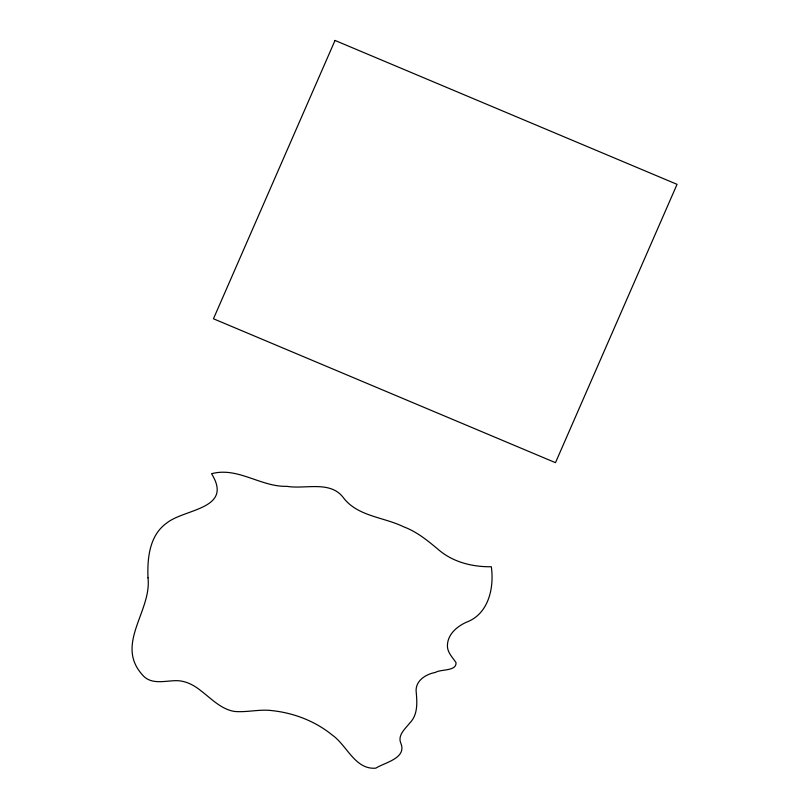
<?xml version="1.0" encoding="UTF-8"?>
<svg xmlns="http://www.w3.org/2000/svg" width="809" height="809" viewBox="0 0 809 809"><rect width="100%" height="100%" fill="white"/><g stroke="black" fill="none" stroke-linecap="round" stroke-linejoin="round"><path stroke-width="1.21" d="M148.007 577.848C151.849 611.058 114.797 644.055 142.283 674.716C150.828 685.223 164.783 680.743 176.261 680.662C185.433 680.622 193.907 685.041 200.854 690.734C211.27 698.571 220.958 709.24 234.418 711.435C246.967 712.598 259.497 708.977 272.077 710.626C293.809 712.951 315.176 721.112 332.175 734.997C346.94 745.21 354.999 769.946 375.811 768.156C384.457 762.614 406.917 758.326 400.92 743.471C397.239 735.29 405.218 728.848 409.708 723.084C417.778 715.014 417.191 703.274 416.281 692.817C414.532 681.289 425.372 674.271 435.323 672.441C440.956 668.952 456.691 671.48 456.023 662.591C452.352 657.11 446.77 651.933 447.458 644.702C448.034 634.044 457.196 626.399 466.267 622.273C488.555 614.142 494.339 587.931 491.316 566.745C472.871 567.008 453.809 562.407 439.388 550.433C428.396 541.211 417.211 531.796 403.549 526.77C383.557 516.951 357.032 516.445 342.965 497.141C329.698 480.324 305.054 489.465 286.821 486.33C260.791 487.069 237.836 466.611 211.553 473.72C233.67 509.245 184.765 508.608 166.765 522.998C149.392 535.346 147.208 558.271 148.007 577.848M335.017 40.45L213.455 318.776L555.48 462.667L677.052 184.341L335.017 40.45"/></g></svg>
